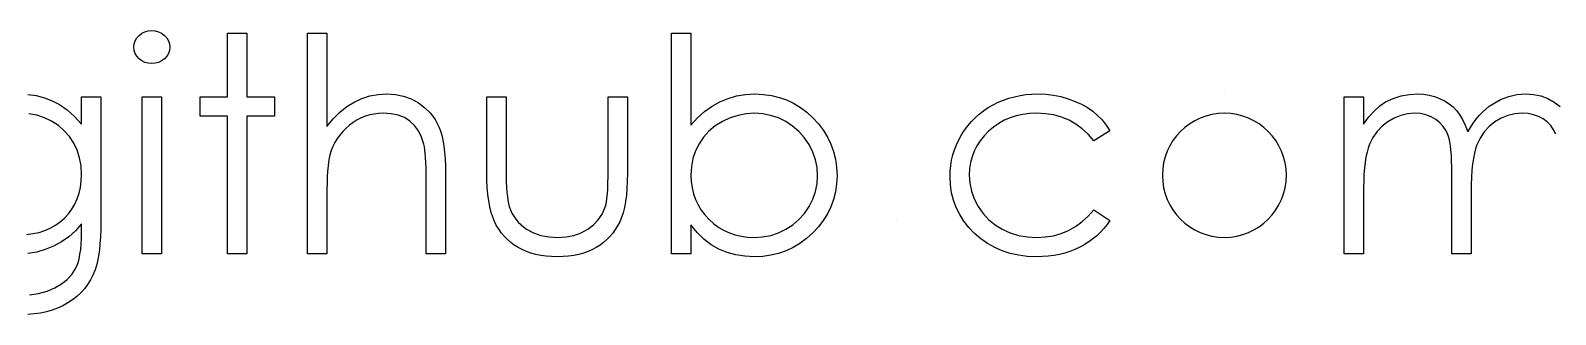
# Model space of a CAD drawing. Header units: millimetres. Extents: x -49 to 245, y 0 to 119.
# Drawn here: x 90.35 to 115.17, y 66.39 to 71.01 of the extents above; entities that cross this region are included whole.
import ezdxf

# ---------------------------------------------------------------- set-up
doc = ezdxf.new("R2010")
doc.units = ezdxf.units.MM

msp = doc.modelspace()

# ---------------------------------------------------------------- linework, layer by layer
at = {"color": 7, "linetype": 'Continuous'}
for p, q in [((109.78, 69.981), (109.78, 69.981)), ((104.439, 67.917), (104.439, 67.917))]:
    msp.add_line(p, q, dxfattribs=at)
at = {"color": 7, "linetype": 'Continuous', "flags": 128}
for points in [[(92.323, 71.013), (92.381, 71.008), (92.435, 70.993), (92.484, 70.968), (92.529, 70.934), (92.567, 70.893), (92.594, 70.846), (92.61, 70.796), (92.616, 70.742), (92.616, 70.742), (92.61, 70.69), (92.594, 70.641), (92.567, 70.595), (92.529, 70.554), (92.484, 70.52), (92.435, 70.494), (92.381, 70.48), (92.323, 70.475), (92.323, 70.475), (92.265, 70.48), (92.212, 70.494), (92.163, 70.52), (92.118, 70.554), (92.081, 70.595), (92.054, 70.641), (92.038, 70.69), (92.032, 70.742), (92.032, 70.742), (92.038, 70.796), (92.054, 70.846), (92.081, 70.893), (92.118, 70.934), (92.163, 70.968), (92.212, 70.993), (92.265, 71.008), (92.323, 71.013)], [(93.558, 70.968), (93.872, 70.968), (93.872, 70.968), (93.872, 69.936), (93.872, 69.936), (94.321, 69.936), (94.321, 69.936), (94.321, 69.622), (94.321, 69.622), (93.872, 69.622), (93.872, 69.622), (93.872, 67.379), (93.872, 67.379), (93.558, 67.379), (93.558, 67.379), (93.558, 69.622), (93.558, 69.622), (93.109, 69.622), (93.109, 69.622), (93.109, 69.936), (93.109, 69.936), (93.558, 69.936), (93.558, 69.936), (93.558, 70.968)], [(94.859, 70.968), (95.173, 70.968), (95.173, 70.968), (95.173, 69.453), (95.173, 69.453), (95.277, 69.577), (95.386, 69.684), (95.5, 69.776), (95.619, 69.849), (95.743, 69.907), (95.873, 69.948), (96.007, 69.973), (96.146, 69.981), (96.146, 69.981), (96.288, 69.972), (96.421, 69.945), (96.546, 69.9), (96.662, 69.837), (96.768, 69.758), (96.859, 69.668), (96.935, 69.564), (96.996, 69.448), (97.021, 69.383), (97.042, 69.309), (97.061, 69.227), (97.076, 69.136), (97.087, 69.035), (97.096, 68.927), (97.101, 68.81), (97.103, 68.685), (97.103, 68.685), (97.103, 67.379), (97.103, 67.379), (96.789, 67.379), (96.789, 67.379), (96.789, 68.582), (96.789, 68.582), (96.788, 68.686), (96.787, 68.781), (96.784, 68.868), (96.78, 68.946), (96.775, 69.014), (96.768, 69.072), (96.761, 69.123), (96.752, 69.164), (96.752, 69.164), (96.714, 69.281), (96.664, 69.384), (96.601, 69.47), (96.524, 69.541), (96.435, 69.596), (96.334, 69.635), (96.219, 69.659), (96.091, 69.667), (96.091, 69.667), (96.015, 69.664), (95.942, 69.655), (95.87, 69.64), (95.8, 69.619), (95.732, 69.591), (95.667, 69.558), (95.603, 69.518), (95.541, 69.472), (95.483, 69.422), (95.431, 69.369), (95.383, 69.313), (95.34, 69.254), (95.303, 69.192), (95.271, 69.128), (95.243, 69.06), (95.222, 68.99), (95.222, 68.99), (95.21, 68.939), (95.201, 68.878), (95.192, 68.807), (95.185, 68.725), (95.18, 68.635), (95.176, 68.534), (95.174, 68.424), (95.173, 68.303), (95.173, 68.303), (95.173, 67.379), (95.173, 67.379), (94.859, 67.379), (94.859, 67.379), (94.859, 70.968)], [(100.782, 67.379), (100.782, 70.968), (100.782, 70.968), (101.096, 70.968), (101.096, 70.968), (101.096, 69.472), (101.096, 69.472), (101.205, 69.592), (101.319, 69.695), (101.441, 69.783), (101.568, 69.854), (101.701, 69.91), (101.841, 69.95), (101.987, 69.973), (102.14, 69.981), (102.14, 69.981), (102.275, 69.975), (102.406, 69.957), (102.532, 69.926), (102.652, 69.884), (102.767, 69.83), (102.878, 69.763), (102.983, 69.684), (103.083, 69.593), (103.175, 69.494), (103.254, 69.389), (103.322, 69.279), (103.377, 69.164), (103.42, 69.044), (103.45, 68.919), (103.468, 68.788), (103.475, 68.652), (103.475, 68.652), (103.468, 68.519), (103.45, 68.39), (103.419, 68.265), (103.376, 68.146), (103.32, 68.032), (103.252, 67.923), (103.172, 67.819), (103.08, 67.72), (102.979, 67.63), (102.872, 67.551), (102.762, 67.484), (102.645, 67.43), (102.524, 67.388), (102.398, 67.357), (102.266, 67.34), (102.13, 67.334), (102.13, 67.334), (101.974, 67.341), (101.826, 67.364), (101.686, 67.404), (101.553, 67.458), (101.427, 67.529), (101.31, 67.618), (101.199, 67.726), (101.096, 67.852), (101.096, 67.852), (101.096, 67.379), (101.096, 67.379), (100.782, 67.379)], [(91.18, 69.936), (91.494, 69.936), (91.494, 69.936), (91.494, 67.906), (91.494, 67.906), (91.492, 67.777), (91.488, 67.656), (91.48, 67.545), (91.471, 67.442), (91.457, 67.348), (91.441, 67.264), (91.422, 67.189), (91.401, 67.122), (91.401, 67.122), (91.366, 67.036), (91.325, 66.956), (91.279, 66.881), (91.226, 66.811), (91.167, 66.746), (91.103, 66.686), (91.033, 66.63), (90.957, 66.581), (90.876, 66.536), (90.791, 66.498), (90.702, 66.465), (90.609, 66.439), (90.512, 66.418), (90.411, 66.403), (90.306, 66.394)], [(90.308, 69.974), (90.444, 69.954), (90.575, 69.92), (90.702, 69.872), (90.824, 69.808), (90.946, 69.722), (91.063, 69.616), (91.18, 69.489), (91.18, 69.489), (91.18, 69.936)], [(92.167, 69.936), (92.481, 69.936), (92.481, 69.936), (92.481, 67.379), (92.481, 67.379), (92.167, 67.379), (92.167, 67.379), (92.167, 69.936)], [(97.776, 69.936), (98.09, 69.936), (98.09, 69.936), (98.09, 68.75), (98.09, 68.75), (98.091, 68.645), (98.093, 68.55), (98.097, 68.462), (98.103, 68.383), (98.11, 68.313), (98.118, 68.251), (98.128, 68.197), (98.14, 68.152), (98.14, 68.152), (98.161, 68.095), (98.185, 68.041), (98.215, 67.991), (98.248, 67.943), (98.286, 67.898), (98.328, 67.857), (98.373, 67.818), (98.424, 67.783), (98.534, 67.724), (98.654, 67.681), (98.785, 67.656), (98.925, 67.648), (98.925, 67.648), (99.065, 67.656), (99.194, 67.681), (99.312, 67.722), (99.419, 67.78), (99.512, 67.85), (99.59, 67.932), (99.652, 68.024), (99.698, 68.127), (99.698, 68.127), (99.71, 68.169), (99.721, 68.221), (99.73, 68.283), (99.738, 68.356), (99.743, 68.439), (99.747, 68.533), (99.75, 68.636), (99.75, 68.75), (99.75, 68.75), (99.75, 69.936), (99.75, 69.936), (100.064, 69.936), (100.064, 69.936), (100.064, 68.691), (100.064, 68.691), (100.062, 68.564), (100.057, 68.445), (100.047, 68.333), (100.033, 68.231), (100.015, 68.136), (99.994, 68.049), (99.968, 67.971), (99.938, 67.9), (99.904, 67.836), (99.867, 67.775), (99.825, 67.717), (99.78, 67.663), (99.731, 67.613), (99.677, 67.566), (99.62, 67.523), (99.558, 67.484), (99.493, 67.449), (99.423, 67.418), (99.35, 67.393), (99.273, 67.371), (99.191, 67.355), (99.105, 67.343), (99.016, 67.336), (98.922, 67.334), (98.922, 67.334), (98.829, 67.336), (98.739, 67.343), (98.654, 67.355), (98.572, 67.371), (98.494, 67.393), (98.42, 67.418), (98.35, 67.449), (98.284, 67.484), (98.222, 67.523), (98.164, 67.566), (98.11, 67.613), (98.061, 67.664), (98.015, 67.719), (97.974, 67.777), (97.936, 67.838), (97.902, 67.904), (97.873, 67.975), (97.847, 68.055), (97.825, 68.144), (97.807, 68.241), (97.793, 68.347), (97.784, 68.46), (97.778, 68.583), (97.776, 68.714), (97.776, 68.714), (97.776, 69.936)], [(107.917, 69.382), (107.654, 69.218), (107.654, 69.218), (107.565, 69.323), (107.467, 69.415), (107.363, 69.492), (107.251, 69.555), (107.13, 69.604), (107.002, 69.639), (106.867, 69.66), (106.723, 69.667), (106.723, 69.667), (106.608, 69.662), (106.497, 69.649), (106.392, 69.626), (106.292, 69.594), (106.196, 69.553), (106.106, 69.502), (106.02, 69.443), (105.94, 69.375), (105.867, 69.3), (105.804, 69.22), (105.75, 69.138), (105.706, 69.051), (105.672, 68.96), (105.648, 68.866), (105.633, 68.767), (105.628, 68.664), (105.628, 68.664), (105.638, 68.53), (105.664, 68.401), (105.709, 68.275), (105.771, 68.153), (105.85, 68.04), (105.942, 67.939), (106.046, 67.853), (106.165, 67.78), (106.294, 67.722), (106.43, 67.681), (106.574, 67.656), (106.725, 67.648), (106.725, 67.648), (106.864, 67.655), (106.996, 67.676), (107.122, 67.711), (107.242, 67.76), (107.355, 67.823), (107.46, 67.9), (107.561, 67.991), (107.654, 68.096), (107.654, 68.096), (107.917, 67.924), (107.917, 67.924), (107.869, 67.856), (107.817, 67.791), (107.761, 67.731), (107.702, 67.675), (107.639, 67.623), (107.571, 67.574), (107.499, 67.529), (107.424, 67.489), (107.345, 67.452), (107.264, 67.421), (107.181, 67.394), (107.094, 67.372), (107.005, 67.355), (106.912, 67.343), (106.818, 67.336), (106.72, 67.334), (106.72, 67.334), (106.571, 67.339), (106.43, 67.357), (106.294, 67.387), (106.165, 67.428), (106.043, 67.482), (105.926, 67.547), (105.817, 67.624), (105.714, 67.713), (105.62, 67.81), (105.539, 67.913), (105.471, 68.021), (105.415, 68.134), (105.37, 68.252), (105.34, 68.375), (105.321, 68.503), (105.314, 68.636), (105.314, 68.636), (105.317, 68.727), (105.326, 68.816), (105.34, 68.903), (105.361, 68.989), (105.387, 69.073), (105.419, 69.156), (105.457, 69.236), (105.501, 69.316), (105.55, 69.392), (105.603, 69.464), (105.661, 69.532), (105.723, 69.595), (105.789, 69.654), (105.86, 69.708), (105.936, 69.759), (106.015, 69.805), (106.097, 69.846), (106.183, 69.882), (106.271, 69.912), (106.361, 69.937), (106.454, 69.957), (106.548, 69.97), (106.646, 69.978), (106.746, 69.981), (106.746, 69.981), (106.872, 69.976), (106.996, 69.961), (107.117, 69.938), (107.236, 69.903), (107.35, 69.861), (107.455, 69.814), (107.55, 69.76), (107.637, 69.7), (107.716, 69.633), (107.789, 69.558), (107.857, 69.474), (107.917, 69.382)], [(111.731, 69.936), (112.045, 69.936), (112.045, 69.936), (112.045, 69.492), (112.045, 69.492), (112.132, 69.607), (112.22, 69.705), (112.309, 69.786), (112.4, 69.851), (112.4, 69.851), (112.527, 69.908), (112.657, 69.949), (112.79, 69.973), (112.927, 69.981), (112.927, 69.981), (113.02, 69.976), (113.109, 69.963), (113.197, 69.94), (113.282, 69.907), (113.362, 69.867), (113.435, 69.822), (113.5, 69.77), (113.557, 69.712), (113.608, 69.645), (113.656, 69.564), (113.7, 69.471), (113.741, 69.363), (113.741, 69.363), (113.783, 69.437), (113.828, 69.506), (113.876, 69.57), (113.925, 69.63), (113.978, 69.685), (114.033, 69.736), (114.09, 69.782), (114.151, 69.823), (114.275, 69.892), (114.406, 69.942), (114.54, 69.971), (114.679, 69.981), (114.679, 69.981), (114.808, 69.973), (114.928, 69.948), (115.041, 69.906), (115.146, 69.848), (115.241, 69.775)], [(115.171, 69.327), (115.136, 69.4), (115.091, 69.466), (115.035, 69.523), (114.968, 69.574), (114.893, 69.614), (114.81, 69.644), (114.721, 69.661), (114.625, 69.667), (114.625, 69.667), (114.506, 69.659), (114.393, 69.632), (114.284, 69.588), (114.181, 69.527), (114.087, 69.451), (114.008, 69.363), (113.941, 69.264), (113.888, 69.153), (113.866, 69.09), (113.847, 69.017), (113.832, 68.934), (113.818, 68.842), (113.808, 68.739), (113.801, 68.627), (113.796, 68.505), (113.795, 68.373), (113.795, 68.373), (113.795, 67.379), (113.795, 67.379), (113.481, 67.379), (113.481, 67.379), (113.481, 68.679), (113.481, 68.679), (113.48, 68.789), (113.477, 68.891), (113.473, 68.983), (113.466, 69.065), (113.458, 69.139), (113.448, 69.203), (113.436, 69.258), (113.422, 69.304), (113.388, 69.382), (113.342, 69.452), (113.285, 69.514), (113.218, 69.567), (113.142, 69.611), (113.059, 69.642), (112.969, 69.661), (112.872, 69.667), (112.872, 69.667), (112.759, 69.659), (112.649, 69.633), (112.542, 69.59), (112.44, 69.53), (112.346, 69.456), (112.265, 69.37), (112.197, 69.272), (112.142, 69.162), (112.119, 69.1), (112.1, 69.032), (112.083, 68.955), (112.07, 68.87), (112.058, 68.778), (112.051, 68.678), (112.046, 68.57), (112.045, 68.455), (112.045, 68.455), (112.045, 67.379), (112.045, 67.379), (111.731, 67.379), (111.731, 67.379), (111.731, 69.936)], [(90.284, 67.697), (90.39, 67.709), (90.489, 67.73), (90.583, 67.76), (90.671, 67.798), (90.754, 67.845), (90.832, 67.899), (90.903, 67.963), (90.968, 68.033), (91.024, 68.108), (91.072, 68.189), (91.111, 68.275), (91.141, 68.366), (91.162, 68.462), (91.175, 68.564), (91.18, 68.671), (91.18, 68.671), (91.172, 68.811), (91.148, 68.942), (91.108, 69.066), (91.053, 69.182), (90.983, 69.288), (90.899, 69.383), (90.803, 69.466), (90.693, 69.537), (90.575, 69.593), (90.452, 69.635), (90.324, 69.659)], [(102.127, 67.648), (102.264, 67.656), (102.396, 67.681), (102.522, 67.722), (102.644, 67.78), (102.756, 67.852), (102.856, 67.938), (102.945, 68.037), (103.02, 68.149), (103.082, 68.27), (103.125, 68.394), (103.152, 68.521), (103.16, 68.652), (103.16, 68.652), (103.151, 68.784), (103.125, 68.912), (103.081, 69.037), (103.019, 69.159), (102.942, 69.272), (102.854, 69.373), (102.753, 69.459), (102.64, 69.533), (102.52, 69.592), (102.394, 69.633), (102.265, 69.659), (102.132, 69.667), (102.132, 69.667), (101.996, 69.659), (101.864, 69.633), (101.735, 69.592), (101.61, 69.533), (101.493, 69.46), (101.391, 69.376), (101.303, 69.28), (101.229, 69.172), (101.171, 69.055), (101.129, 68.931), (101.105, 68.8), (101.096, 68.662), (101.096, 68.662), (101.101, 68.556), (101.115, 68.455), (101.138, 68.357), (101.171, 68.265), (101.213, 68.176), (101.264, 68.092), (101.324, 68.013), (101.394, 67.938), (101.47, 67.87), (101.551, 67.811), (101.636, 67.761), (101.726, 67.721), (101.82, 67.688), (101.918, 67.666), (102.02, 67.652), (102.127, 67.648)], [(90.331, 66.713), (90.482, 66.736), (90.62, 66.773), (90.744, 66.826), (90.853, 66.891), (90.946, 66.963), (91.021, 67.043), (91.079, 67.13), (91.103, 67.18), (91.124, 67.237), (91.14, 67.301), (91.154, 67.374), (91.166, 67.453), (91.173, 67.54), (91.178, 67.634), (91.18, 67.736), (91.18, 67.736), (91.18, 67.869), (91.18, 67.869), (91.082, 67.757), (90.974, 67.659), (90.855, 67.575), (90.726, 67.505), (90.59, 67.449), (90.45, 67.41), (90.306, 67.386)]]:
    msp.add_lwpolyline(points, dxfattribs=at)
at = {"color": 7, "linetype": 'Continuous'}
msp.add_arc((109.779, 68.658), 1.009, 90.0002, 89.9998, dxfattribs=at)

doc.saveas('drawing.dxf')
